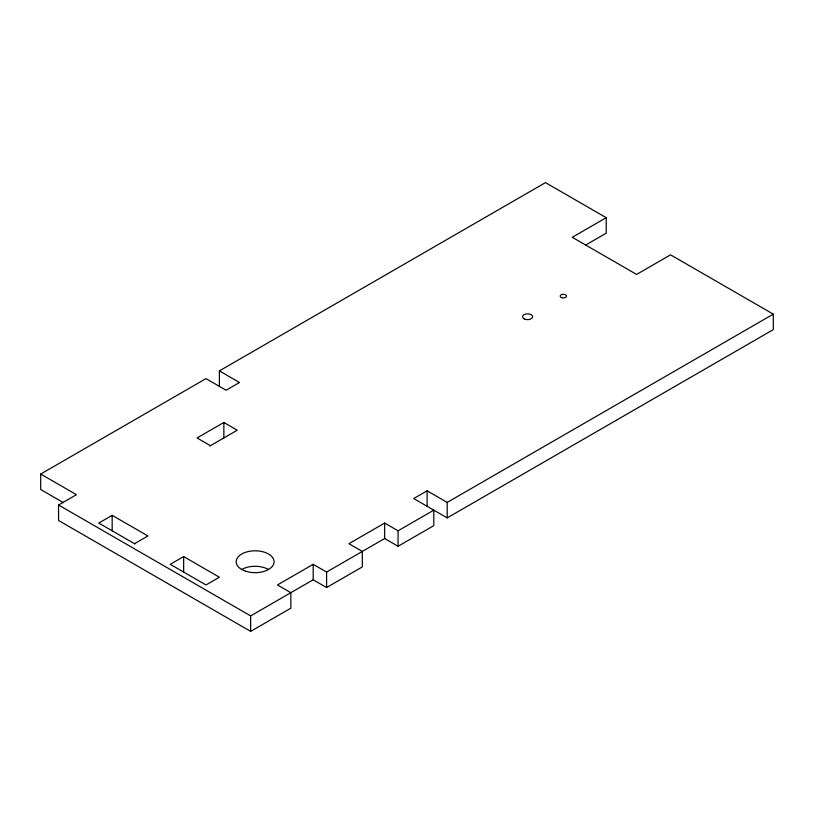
<?xml version="1.0" encoding="UTF-8"?>
<svg xmlns="http://www.w3.org/2000/svg" width="814" height="814" viewBox="0 0 814 814"><rect width="100%" height="100%" fill="white"/><g stroke="black" fill="none" stroke-linecap="round" stroke-linejoin="round"><path stroke-width="1.22" d="M63.441 502.655L40.7 489.529L40.7 474.053L205.983 378.632L226.089 390.232L239.489 382.499L219.383 370.889L219.383 386.365M219.383 370.889L545.482 182.621L606.226 217.694L606.226 233.17L585.419 245.187M58.567 505.006L250.651 615.903L313.187 579.792L326.597 587.535L362.332 566.9L362.332 551.424L348.931 543.691L384.666 523.056L398.066 530.789L433.801 510.164L433.801 525.641L398.066 546.265L384.666 538.532L326.597 572.059L313.187 564.326L277.452 584.951L290.852 592.694L290.852 608.17L250.651 631.379L58.567 520.482L58.567 505.006L76.435 494.688L40.7 474.053M209.91 445.991L237.25 430.209L223.85 422.476L197.049 437.952L210.45 445.685M606.226 217.694L572.283 237.301L636.609 274.44L670.553 254.833L773.3 314.153L773.3 329.629L447.201 517.897L413.705 498.555L427.106 490.822L447.201 502.421L773.3 314.153M134.513 543.691L147.914 535.948L112.169 515.323L98.769 523.056L134.91 543.925M183.649 556.583L170.248 564.326L205.983 584.951L219.383 577.218L183.649 556.583L183.649 572.059M447.201 502.421L447.201 517.897M427.106 490.822L427.106 506.298M398.066 530.789L398.066 546.265M384.666 523.056L384.666 538.532M326.597 572.059L326.597 587.535M313.187 564.326L313.187 579.792M250.651 615.903L250.651 631.379M223.85 422.476L223.85 437.952M112.169 515.323L112.169 530.789M241.717 569.485A18.956 10.938 0 0 1 268.518 569.485M524.236 318.905A5.057 2.92 0 0 0 532.559 317.328A5.057 2.92 0 0 0 526.037 313.96A5.057 2.92 0 0 0 524.236 318.905M561.772 297.68A3.154 1.821 0 0 0 566.503 296.103A3.154 1.821 0 0 0 561.772 294.526A3.154 1.821 0 0 0 561.772 297.68M245.645 571.214A18.956 10.938 0 0 0 274.074 561.741A18.956 10.938 0 0 0 245.645 552.268A18.956 10.938 0 0 0 245.645 571.214"/></g></svg>
